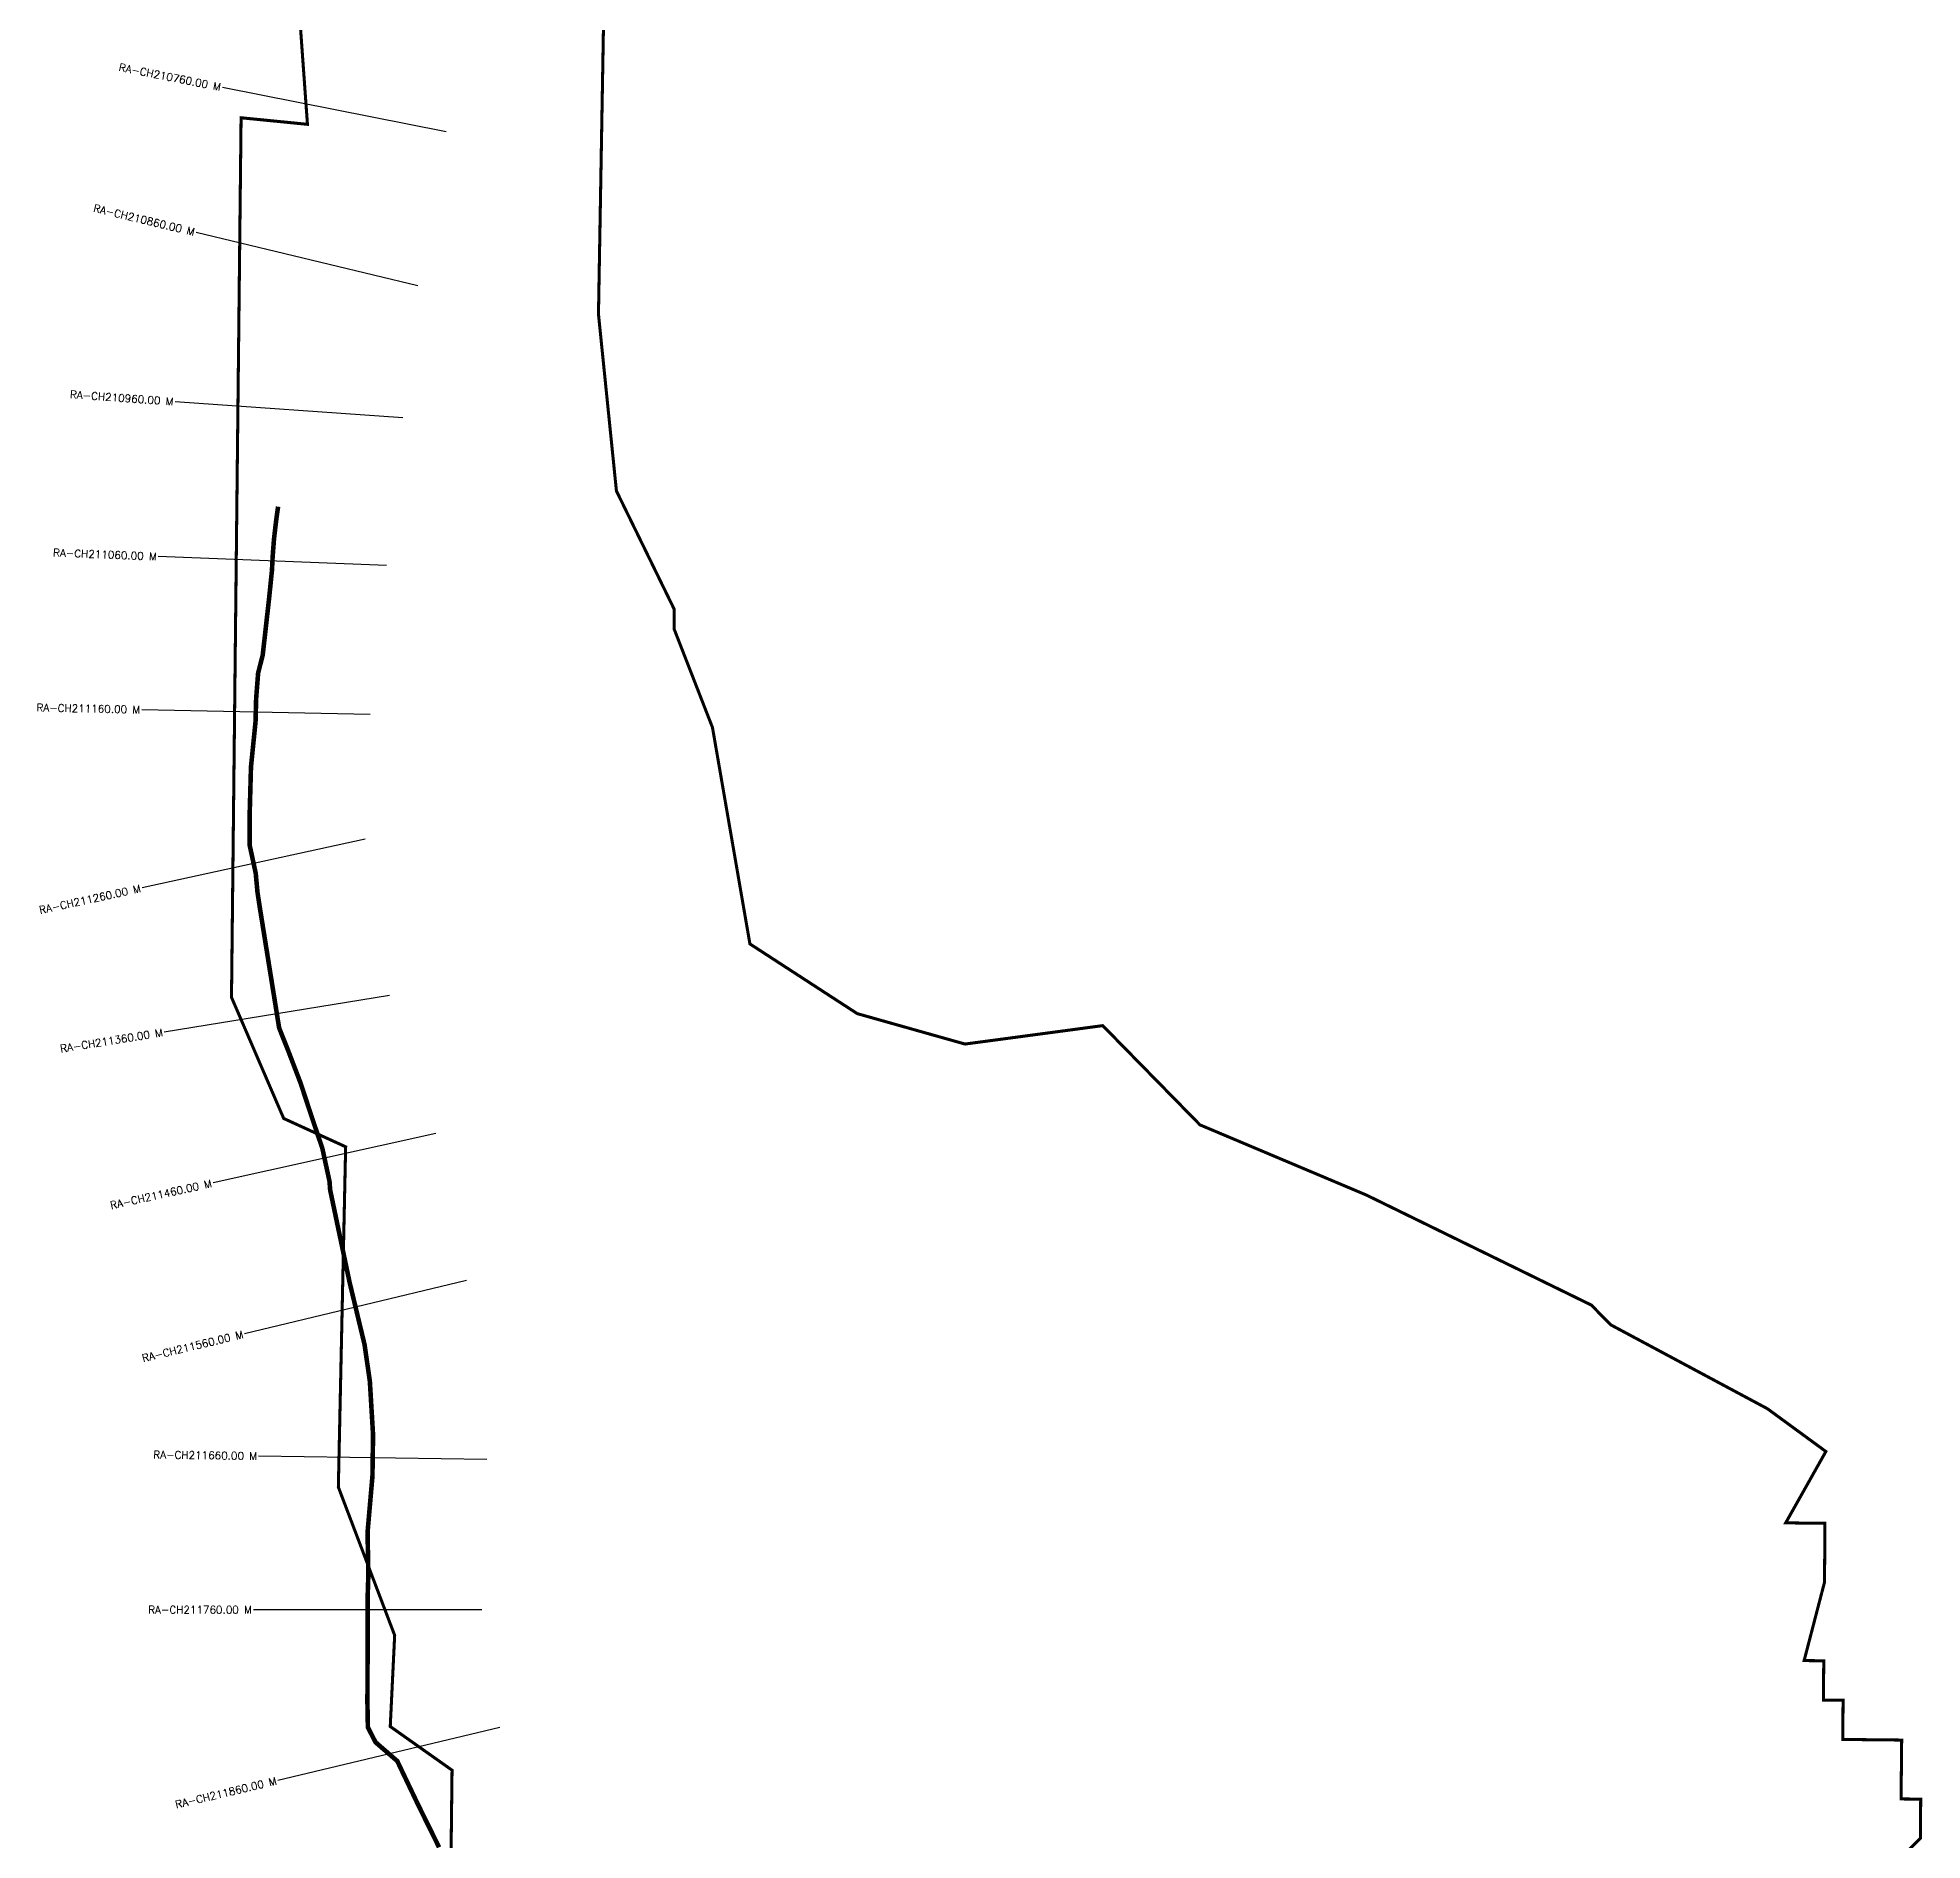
# Model space of a CAD drawing. Header units: metres. Extents: x 274520 to 277135, y 2070366 to 2075321.
# Drawn here: x 274532 to 275770, y 2072885 to 2074070 of the extents above; entities that cross this region are included whole.
import ezdxf
from ezdxf.enums import TextEntityAlignment as Align

# ---------------------------------------------------------------- set-up
doc = ezdxf.new("R2010")
doc.units = ezdxf.units.M
doc.header["$MEASUREMENT"] = 0
for name, color, linetype in [('CS', 134, 'Continuous'), ('CSMark', 6, 'Continuous'), ('NATURALLY PROTECTED', 3, 'Continuous')]:
    doc.layers.add(name, color=color, linetype=linetype)
doc.styles.get("Standard").update_dxf_attribs({"font": 'simplex.shx'})

msp = doc.modelspace()

# ---------------------------------------------------------------- linework, layer by layer
at = {"color": 6, "const_width": 2, "flags": 128}
for points in [[(274799.8, 2072594.1), (274803.8, 2072931.3), (274763.2, 2072960), (274766.1, 2073019.9), (274729.1, 2073117.3), (274733.8, 2073336.5), (274733.9, 2073340.9), (274693.2, 2073359.5), (274658.9, 2073439.1), (274661.1, 2073641.2), (274665.2, 2074017), (274708.8, 2074012.7), (274700.4, 2074129.4), (274746.9, 2074126.7), (274744.9, 2074254.4), (274778, 2074252.5), (274780.9, 2074372.4), (274823.1, 2074369), (274827.3, 2074490), (274827.5, 2074496.3), (274866.9, 2074492.8), (274851.5, 2074617.4), (274902.3, 2074613.8), (274901.8, 2074815.2)], [(274904.2, 2074129.3), (274900, 2073888), (274911.8, 2073771.8), (274949.8, 2073694), (274949.7, 2073681.1), (274974.9, 2073616.4), (274999.5, 2073474.2), (275070, 2073428.4), (275140.8, 2073408.4), (275231.3, 2073420.5), (275295.2, 2073355.3), (275404.5, 2073309.2), (275552.3, 2073236.9), (275565.1, 2073223.9), (275668, 2073168.8), (275706.4, 2073140.7), (275680, 2073093.8), (275705.8, 2073093.5), (275705.5, 2073054.8), (275692.1, 2073003.3), (275705, 2073003.2), (275704.8, 2072977.4), (275717.7, 2072977.3), (275717.5, 2072951.5), (275756.2, 2072951.1), (275755.8, 2072912.4), (275768.7, 2072912.3), (275768.5, 2072886.5), (275755.5, 2072873.7)]]:
    msp.add_lwpolyline(points, dxfattribs=at)
at = {"layer": 'CS'}
for p, q in [((274800, 2074007.7), (274652.9, 2074036.9)), ((274781.4, 2073906.5), (274635.6, 2073941.7)), ((274771.4, 2073819.8), (274621.8, 2073830.4)), ((274760.7, 2073722.8), (274610.8, 2073728.7)), ((274749.9, 2073624.9), (274599.9, 2073628.1)), ((274746.7, 2073543), (274600.2, 2073511)), ((274762.8, 2073440.2), (274614.7, 2073416.2)), ((274793.2, 2073349.6), (274646.8, 2073317.2)), ((274813.3, 2073253.1), (274667.5, 2073218)), ((274826.7, 2073135.5), (274676.7, 2073137.7)), ((274823.3, 2073036.7), (274673.3, 2073036.7)), ((274835.3, 2072959.4), (274689.4, 2072924.6))]:
    msp.add_line(p, q, dxfattribs=at)
at = {"layer": 'NATURALLY PROTECTED', "const_width": 3, "flags": 128}
msp.add_lwpolyline([(274689.5, 2073761.5), (274688.2, 2073752.1), (274686.8, 2073740), (274685.9, 2073728.1), (274685.5, 2073719.8), (274683.6, 2073701.2), (274682.2, 2073688.8), (274679.4, 2073663.9), (274676.4, 2073652.2), (274675.1, 2073635.5), (274674.7, 2073620.3), (274671.7, 2073590.5), (274670.8, 2073558), (274670.8, 2073539.2), (274674.8, 2073520.7), (274676, 2073507.9), (274677.5, 2073498.1), (274677.5, 2073498.1), (274690.2, 2073419), (274696.4, 2073403.4), (274704.2, 2073383), (274711.7, 2073360.3), (274718.6, 2073339.8), (274723.3, 2073318.2), (274723.7, 2073312.6), (274736.5, 2073251.8), (274746.3, 2073211), (274749.8, 2073186.9), (274751.9, 2073151.7), (274751.5, 2073124.5), (274748.3, 2073087.7), (274748.8, 2073059.1), (274748.3, 2073043.5), (274748.3, 2073004.9), (274748.2, 2072975.6), (274748.2, 2072975.6), (274748.5, 2072959.5), (274753.5, 2072949.7), (274767.8, 2072937.3), (274781.3, 2072909), (274795.3, 2072880.6)], dxfattribs=at)

# ---------------------------------------------------------------- texts
at = {"layer": 'CSMark'}
for s, rotation, p in [('RA-CH210760.00 M', 348.7701, (274651.9, 2074037.1)), ('RA-CH210860.00 M', 346.4481, (274634.6, 2073941.9)), ('RA-CH210960.00 M', 355.9334, (274620.8, 2073830.5)), ('RA-CH211060.00 M', 357.7766, (274609.8, 2073728.7)), ('RA-CH211160.00 M', 358.7902, (274598.9, 2073628.1)), ('RA-CH211260.00 M', 12.3068, (274599.2, 2073510.8)), ('RA-CH211360.00 M', 9.1754, (274613.7, 2073416.1)), ('RA-CH211460.00 M', 12.4904, (274645.8, 2073317)), ('RA-CH211560.00 M', 13.5464, (274666.5, 2073217.8)), ('RA-CH211660.00 M', 359.1836, (274675.7, 2073137.7)), ('RA-CH211860.00 M', 13.395, (274688.4, 2072924.4))]:
    msp.add_text(s, height=5, rotation=rotation, dxfattribs=at).set_placement(p, align=Align.MIDDLE_RIGHT)
msp.add_text('RA-CH211760.00 M', height=5, dxfattribs=at).set_placement((274672.3, 2073036.7), align=Align.MIDDLE_RIGHT)

doc.saveas('drawing.dxf')
